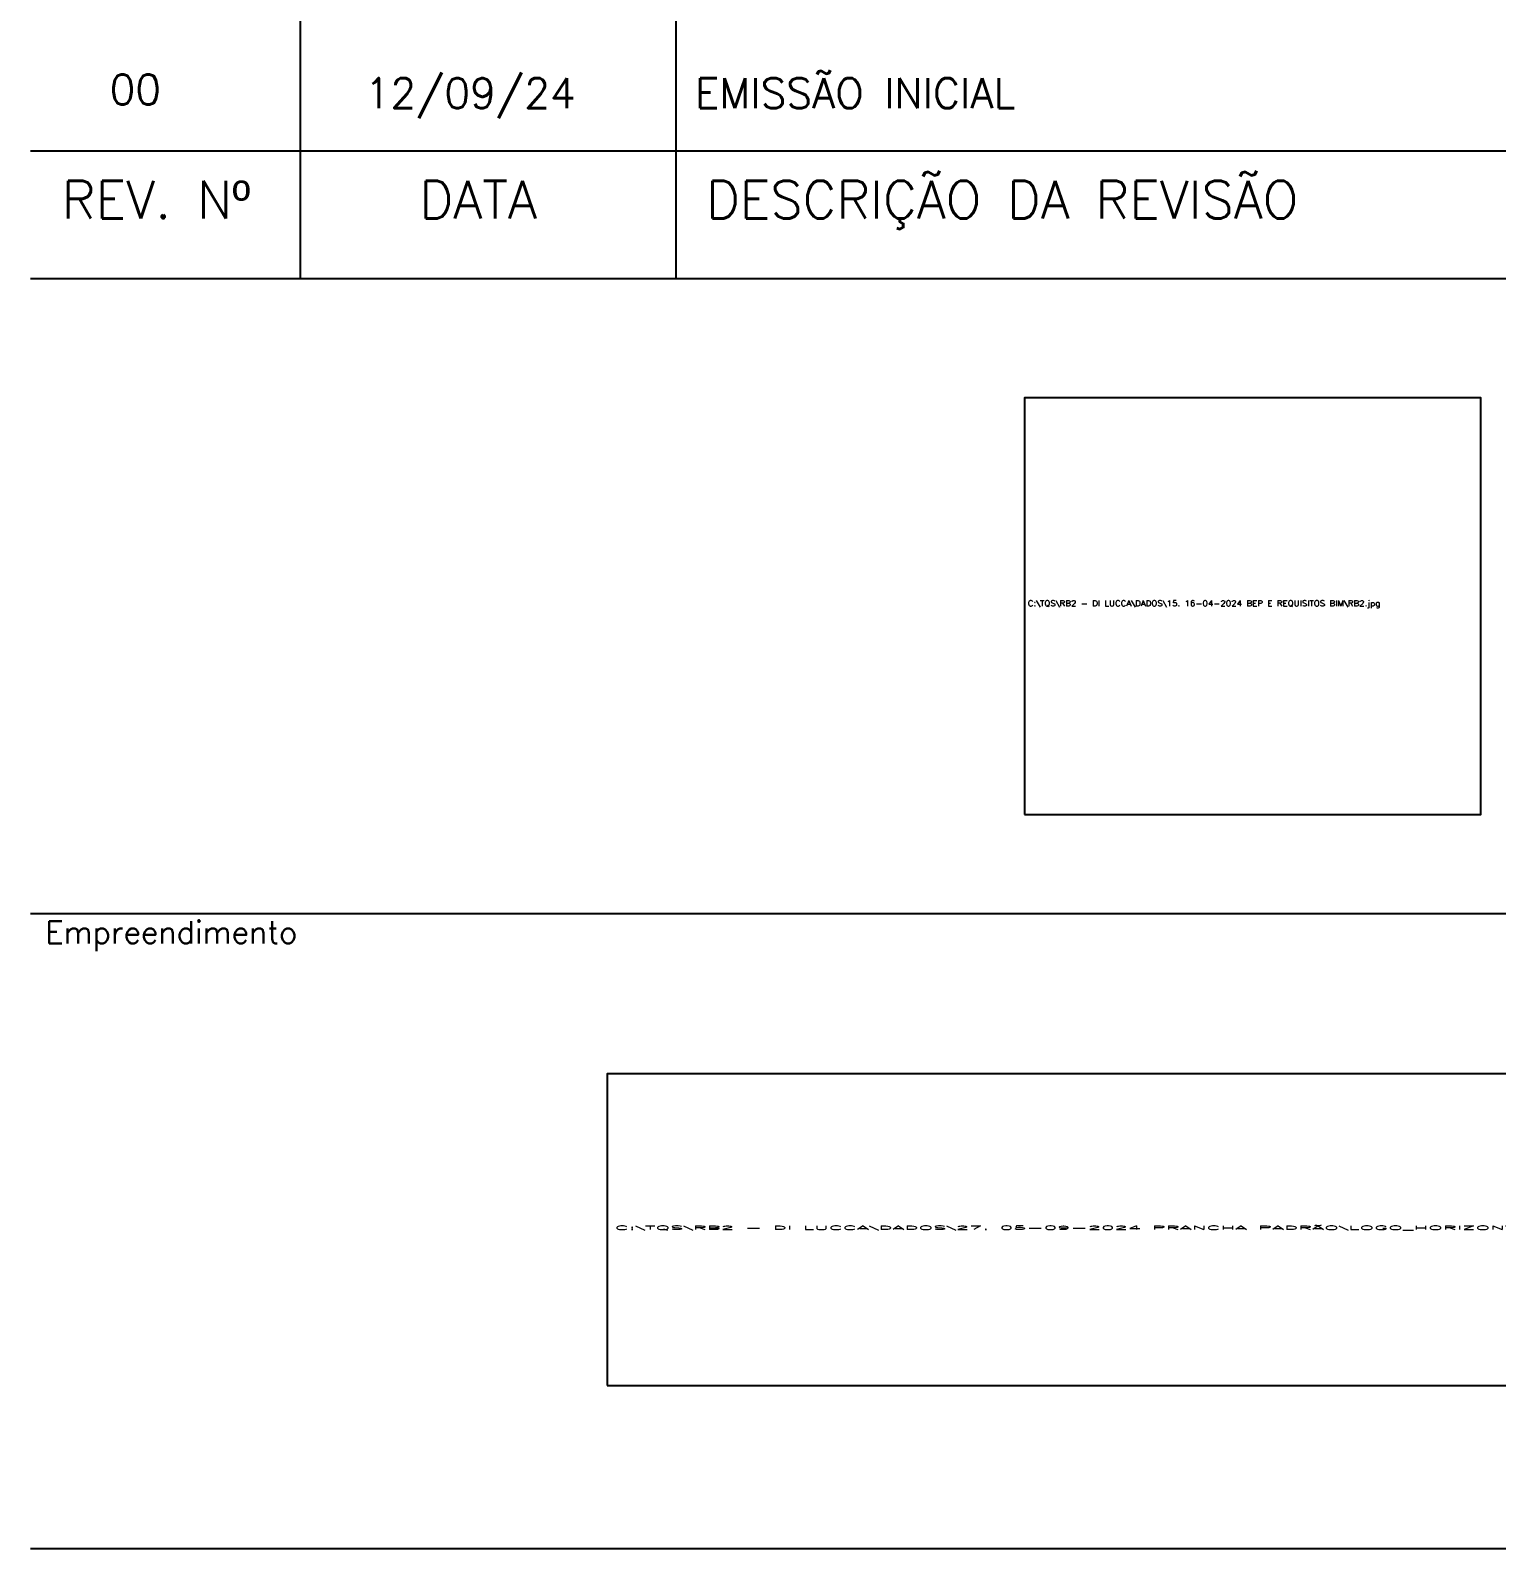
# Model space of a CAD drawing. Extents: x -334 to 5611, y 589 to 4794.
# Drawn here: x 4736 to 5224, y 1123 to 1628 of the extents above; entities that cross this region are included whole.
import ezdxf

# ---------------------------------------------------------------- set-up
doc = ezdxf.new("R2010")
doc.units = 0
doc.header["$LTSCALE"] = 100
doc.header["$MEASUREMENT"] = 0
doc.layers.get('0').update_dxf_attribs({"color": 245, "linetype": 'CONTINUOUS'})
doc.layers.add('TEX1', color=7, linetype='CONTINUOUS')
doc.styles.get("Standard").update_dxf_attribs({"font": 'ROMANS.SHX'})

# ---------------------------------------------------------------- blocks, each defined once
blk = doc.blocks.new('CARIMBO_UNION', base_point=(735.032049, -4583.115153))
for p, q in [((720.332049, -4564.905153), (720.332049, -4554.705153)), ((722.832049, -4564.905153), (722.832049, -4554.705153)), ((718.532049, -4564.055153), (734.032049, -4564.055153)), ((718.532049, -4564.905153), (734.032049, -4564.905153)), ((718.532049, -4569.135153), (734.032049, -4569.135153)), ((718.532049, -4573.365153), (734.032049, -4573.365153))]:
    blk.add_line(p, q)
at = {"layer": 'TEX1'}
for s, height, p in [('REV. Nº', 0.25, (718.741573, -4564.505153)), ('DATA', 0.25, (721.123716, -4564.505153)), ('DESCRIÇÃO DA REVISÃO', 0.25, (723.032049, -4564.505153)), ('Empreendimento', 0.15, (718.632049, -4569.335153))]:
    blk.add_text(s, height=height, dxfattribs=at).set_placement(p)
blk = doc.blocks.new('_BMP0004', base_point=(0.5, 0.5))
blk.add_lwpolyline([(0, 0), (1, 0), (1, 1), (0, 1), (0, 0)])
blk.add_text('C:\\TQS\\RB2 - DI LUCCA\\DADOS\\15. 16-04-2024 BEP E REQUISITOS BIM\\RB2.jpg', height=0.013889).set_placement((0.006944, 0.5))
blk = doc.blocks.new('_BMP0005', base_point=(0.5, 0.5))
blk.add_lwpolyline([(0, 0), (1, 0), (1, 1), (0, 1), (0, 0)])
blk.add_text('C:\\TQS\\RB2 - DI LUCCA\\DADOS\\27. 05-09-2024 PRANCHA PADRÃO\\LOGO_HORIZONTAL (002).bmp', height=0.011905).set_placement((0.005952, 0.5))

msp = doc.modelspace()

# ---------------------------------------------------------------- block references
for name, p, xscale, yscale in [('CARIMBO_UNION', (5560.802892, 635.173244), 50, 50), ('_BMP0004', (5142.829694, 1436.517284), 151.944995, 138.761532), ('_BMP0005', (5145.5243, 1228.89739), 435.432561, 103.828927)]:
    msp.add_blockref(name, p, dxfattribs=dict(xscale=xscale, yscale=yscale))

# ---------------------------------------------------------------- texts
for s, p in [('00', (4762.198909, 1603.572106)), ('12/09/24', (4847.099841, 1602.381586)), ('EMISSÃO INICIAL', (4957.099841, 1602.381586))]:
    msp.add_text(s, height=10).set_placement(p)

doc.saveas('drawing.dxf')
